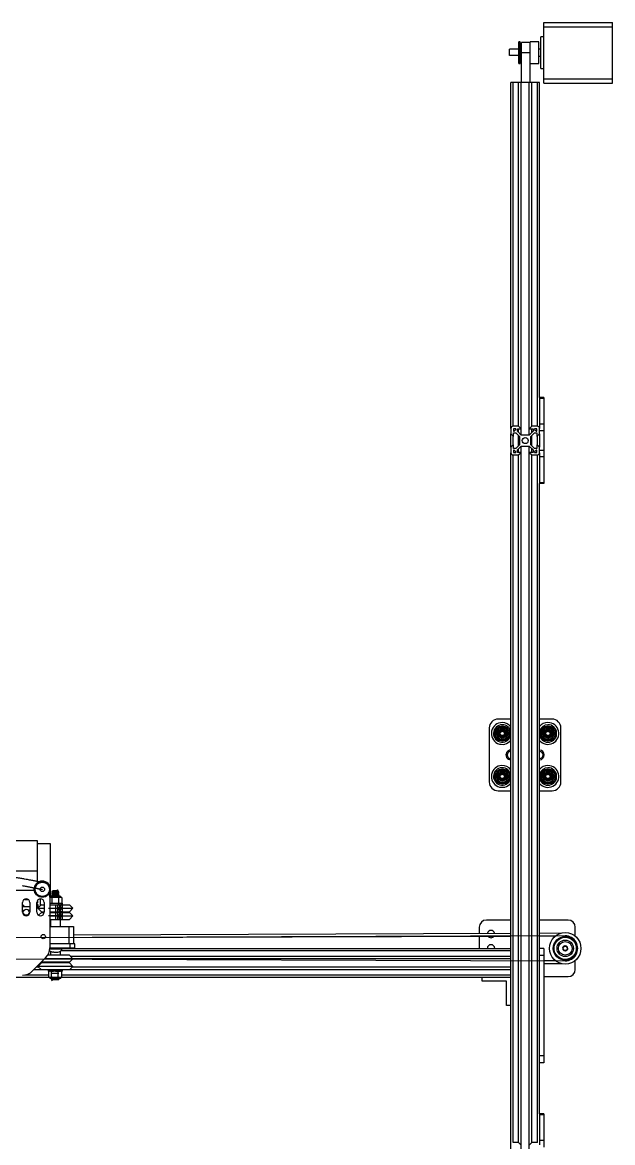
# Model space of a CAD drawing. Header units: millimetres. Extents: x 15 to 1184, y 5 to 836.
# Drawn here: x 324.4 to 365.6, y 444.1 to 522.3 of the extents above; entities that cross this region are included whole.
import ezdxf

# ---------------------------------------------------------------- set-up
doc = ezdxf.new("R2010")
doc.units = ezdxf.units.MM
doc.header["$PDSIZE"] = -1
doc.linetypes.add('CENTERX2', pattern=[20.32, 12.7, -2.54, 2.54, -2.54])

msp = doc.modelspace()

# ---------------------------------------------------------------- linework, layer by layer
at = {"color": 7, "linetype": 'Continuous', "lineweight": 25}
for p, q in [((360.818, 522.309), (365.618, 522.309)), ((360.818, 522.009), (360.818, 522.309)), ((365.618, 522.009), (365.618, 522.309)), ((360.818, 518.379), (360.818, 522.009)), ((360.818, 522.009), (365.618, 522.009)), ((365.618, 518.379), (365.618, 522.009)), ((359.168, 520.944), (359.068, 520.944)), ((359.068, 519.444), (359.068, 520.944)), ((359.168, 519.444), (359.168, 520.944)), ((359.868, 520.895), (359.268, 520.895)), ((359.268, 520.195), (359.268, 520.895)), ((360.468, 520.944), (359.868, 520.944)), ((359.868, 519.926), (359.868, 520.944)), ((360.468, 519.444), (360.468, 520.944)), ((360.818, 521.294), (360.618, 521.294)), ((360.618, 519.094), (360.618, 521.294)), ((359.068, 520.444), (358.418, 520.444)), ((358.418, 519.994), (358.418, 520.444)), ((359.068, 519.994), (358.418, 519.994)), ((359.168, 520.734), (359.268, 520.734)), ((359.168, 520.729), (359.268, 520.729)), ((359.168, 520.696), (359.268, 520.696)), ((359.168, 520.675), (359.268, 520.675)), ((359.168, 520.626), (359.268, 520.626)), ((359.168, 520.609), (359.268, 520.609)), ((359.168, 520.575), (359.268, 520.575)), ((359.168, 520.526), (359.268, 520.526)), ((359.168, 520.482), (359.268, 520.482)), ((359.168, 520.481), (359.268, 520.481)), ((359.168, 520.438), (359.268, 520.438)), ((359.168, 520.395), (359.268, 520.395)), ((359.168, 520.341), (359.268, 520.341)), ((359.168, 520.325), (359.268, 520.325)), ((359.168, 520.276), (359.268, 520.276)), ((359.168, 520.243), (359.268, 520.243)), ((359.168, 520.186), (359.268, 520.186)), ((359.168, 520.157), (359.268, 520.157)), ((359.168, 520.107), (359.268, 520.107)), ((359.168, 520.087), (359.268, 520.087)), ((359.168, 520.032), (359.268, 520.032)), ((359.168, 519.992), (359.268, 519.992)), ((359.868, 520.195), (359.268, 520.195)), ((359.268, 518.119), (359.268, 520.195)), ((360.618, 520.444), (360.468, 520.444)), ((359.068, 519.444), (359.168, 519.444)), ((359.168, 519.946), (359.268, 519.946)), ((359.168, 519.941), (359.268, 519.941)), ((359.168, 519.894), (359.268, 519.894)), ((359.168, 519.846), (359.268, 519.846)), ((359.168, 519.81), (359.268, 519.81)), ((359.168, 519.785), (359.268, 519.785)), ((359.168, 519.735), (359.268, 519.735)), ((359.168, 519.711), (359.268, 519.711)), ((359.168, 519.669), (359.268, 519.669)), ((359.168, 519.659), (359.268, 519.659)), ((359.168, 519.654), (359.268, 519.654)), ((359.868, 518.119), (359.868, 519.926)), ((359.868, 519.444), (360.468, 519.444)), ((360.468, 519.944), (360.618, 519.944)), ((360.618, 519.094), (360.818, 519.094)), ((358.518, 493.969), (358.518, 518.119)), ((358.668, 518.119), (358.518, 518.119)), ((359.054, 518.119), (358.668, 518.119)), ((359.054, 494.119), (359.054, 518.119)), ((359.234, 518.119), (359.054, 518.119)), ((359.234, 493.509), (359.234, 518.119)), ((359.802, 518.119), (359.234, 518.119)), ((359.802, 493.509), (359.802, 518.119)), ((359.982, 518.119), (359.802, 518.119)), ((359.982, 494.119), (359.982, 518.119)), ((360.368, 518.119), (359.982, 518.119)), ((360.518, 518.119), (360.368, 518.119)), ((360.518, 496.119), (360.518, 518.119)), ((360.818, 518.079), (360.818, 518.379)), ((360.818, 518.379), (365.618, 518.379)), ((360.818, 518.079), (365.618, 518.079)), ((365.618, 518.079), (365.618, 518.379)), ((360.818, 496.119), (360.518, 496.119)), ((360.518, 496.119), (360.518, 496.066)), ((360.818, 496.066), (360.518, 496.066)), ((360.518, 496.066), (360.518, 494.257)), ((360.818, 496.119), (360.818, 496.066)), ((360.818, 496.066), (360.818, 494.257)), ((360.818, 494.257), (360.518, 494.257)), ((360.518, 494.257), (360.518, 493.969)), ((360.818, 494.257), (360.818, 493.81)), ((358.518, 493.969), (358.518, 493.583)), ((358.518, 493.583), (358.698, 493.403)), ((358.518, 492.655), (358.518, 493.583)), ((359.054, 494.119), (358.668, 494.119)), ((358.861, 493.939), (358.698, 493.939)), ((358.698, 493.939), (358.698, 493.776)), ((358.698, 493.776), (358.738, 493.776)), ((358.698, 493.669), (358.862, 493.669)), ((358.698, 493.403), (358.698, 493.669)), ((358.738, 493.776), (358.861, 493.899)), ((358.861, 493.899), (358.861, 493.939)), ((358.862, 493.669), (359.128, 493.403)), ((358.968, 493.939), (359.234, 493.939)), ((358.968, 493.775), (358.968, 493.939)), ((359.234, 493.509), (358.968, 493.775)), ((359.234, 493.939), (359.054, 494.119)), ((359.054, 493.689), (359.054, 493.939)), ((359.054, 492.761), (359.054, 493.477)), ((359.128, 493.403), (359.128, 492.835)), ((359.802, 493.509), (359.234, 493.509)), ((359.982, 494.119), (359.802, 493.939)), ((359.802, 493.939), (360.068, 493.939)), ((360.068, 493.775), (359.802, 493.509)), ((359.908, 493.403), (360.174, 493.669)), ((359.908, 492.835), (359.908, 493.403)), ((360.368, 494.119), (359.982, 494.119)), ((359.982, 493.689), (359.982, 493.939)), ((359.982, 492.761), (359.982, 493.477)), ((360.068, 493.939), (360.068, 493.775)), ((360.174, 493.669), (360.338, 493.669)), ((360.338, 493.939), (360.175, 493.939)), ((360.175, 493.939), (360.175, 493.899)), ((360.175, 493.899), (360.298, 493.776)), ((360.298, 493.776), (360.338, 493.776)), ((360.338, 493.776), (360.338, 493.939)), ((360.338, 493.669), (360.338, 493.403)), ((360.338, 493.403), (360.518, 493.583)), ((360.518, 493.583), (360.518, 493.969)), ((360.818, 493.81), (360.518, 493.81)), ((360.518, 493.583), (360.518, 492.655)), ((360.818, 493.81), (360.818, 492.428)), ((358.698, 492.835), (358.518, 492.655)), ((358.518, 492.655), (358.518, 492.269)), ((358.698, 492.569), (358.698, 492.835)), ((359.128, 492.835), (358.862, 492.569)), ((358.968, 492.463), (359.234, 492.729)), ((359.234, 492.729), (359.802, 492.729)), ((359.234, 443.509), (359.234, 492.729)), ((359.802, 492.729), (360.068, 492.463)), ((359.802, 443.509), (359.802, 492.729)), ((360.174, 492.569), (359.908, 492.835)), ((360.338, 492.835), (360.338, 492.569)), ((360.518, 492.655), (360.338, 492.835)), ((360.518, 492.269), (360.518, 492.655)), ((358.518, 443.969), (358.518, 492.269)), ((358.668, 492.119), (359.054, 492.119)), ((358.862, 492.569), (358.698, 492.569)), ((358.698, 492.462), (358.698, 492.299)), ((358.738, 492.462), (358.698, 492.462)), ((358.698, 492.299), (358.861, 492.299)), ((358.861, 492.339), (358.738, 492.462)), ((358.861, 492.299), (358.861, 492.339)), ((358.968, 492.299), (358.968, 492.463)), ((359.234, 492.299), (358.968, 492.299)), ((359.054, 492.299), (359.054, 492.549)), ((359.054, 492.119), (359.234, 492.299)), ((359.054, 444.119), (359.054, 492.119)), ((359.802, 492.299), (359.982, 492.119)), ((360.068, 492.299), (359.802, 492.299)), ((359.982, 492.299), (359.982, 492.549)), ((359.982, 492.119), (360.368, 492.119)), ((359.982, 444.119), (359.982, 492.119)), ((360.068, 492.463), (360.068, 492.299)), ((360.338, 492.569), (360.174, 492.569)), ((360.298, 492.462), (360.175, 492.339)), ((360.175, 492.339), (360.175, 492.299)), ((360.175, 492.299), (360.338, 492.299)), ((360.338, 492.462), (360.298, 492.462)), ((360.338, 492.299), (360.338, 492.462)), ((360.818, 492.428), (360.518, 492.428)), ((360.518, 492.269), (360.518, 491.981)), ((360.818, 491.981), (360.518, 491.981)), ((360.518, 491.981), (360.518, 490.172)), ((360.818, 492.428), (360.818, 491.981)), ((360.818, 491.981), (360.818, 490.172)), ((360.818, 490.172), (360.518, 490.172)), ((360.518, 490.172), (360.518, 490.119)), ((360.818, 490.119), (360.518, 490.119)), ((360.518, 446.119), (360.518, 490.119)), ((360.818, 490.172), (360.818, 490.119)), ((357.01, 473.06), (357.01, 469.294)), ((358.518, 473.677), (357.627, 473.677)), ((358.137, 473.081), (358.257, 472.884)), ((361.393, 473.677), (360.518, 473.677)), ((361.327, 473.081), (361.447, 472.884)), ((362.01, 469.294), (362.01, 473.06)), ((357.453, 472.667), (357.564, 472.869)), ((357.692, 472.272), (357.572, 472.47)), ((357.744, 472.576), (357.724, 472.591)), ((358.376, 472.686), (358.265, 472.484)), ((360.643, 472.667), (360.754, 472.869)), ((360.882, 472.272), (360.762, 472.47)), ((360.952, 472.551), (360.929, 472.562)), ((361.566, 472.686), (361.455, 472.484)), ((358.51, 470.926), (358.51, 471.428)), ((358.137, 470.081), (358.257, 469.884)), ((361.327, 470.081), (361.447, 469.884)), ((357.453, 469.667), (357.564, 469.869)), ((357.692, 469.272), (357.572, 469.47)), ((357.723, 469.628), (357.705, 469.65)), ((358.376, 469.686), (358.265, 469.484)), ((360.643, 469.667), (360.754, 469.869)), ((360.882, 469.272), (360.762, 469.47)), ((360.929, 469.584), (360.908, 469.601)), ((361.566, 469.686), (361.455, 469.484)), ((357.627, 468.677), (358.518, 468.677)), ((358.51, 438.677), (358.51, 468.677)), ((360.518, 468.677), (361.393, 468.677)), ((325.483, 465.172), (323.895, 465.172)), ((325.483, 463.097), (325.483, 465.172)), ((326.383, 464.972), (325.483, 464.972)), ((326.383, 463.097), (326.383, 464.972)), ((323.895, 463.097), (325.483, 463.097)), ((325.483, 462.338), (325.483, 463.097)), ((326.383, 461.797), (326.383, 463.097)), ((321.533, 461.74), (325.253, 461.74)), ((325.23, 461.797), (325.23, 461.74)), ((326.383, 461.197), (326.383, 461.797)), ((326.489, 461.657), (326.469, 461.642)), ((326.469, 461.642), (326.51, 461.642)), ((326.469, 461.565), (326.469, 461.555)), ((326.469, 461.485), (326.469, 461.475)), ((326.469, 461.405), (326.469, 461.395)), ((326.469, 461.325), (326.469, 461.32)), ((326.522, 461.676), (326.5, 461.664)), ((326.546, 461.697), (326.521, 461.679)), ((326.521, 461.679), (326.53, 461.679)), ((326.521, 461.605), (326.521, 461.596)), ((326.521, 461.525), (326.521, 461.516)), ((326.521, 461.445), (326.521, 461.436)), ((326.521, 461.365), (326.521, 461.356)), ((326.546, 461.697), (326.855, 461.697)), ((326.855, 461.697), (326.891, 461.697)), ((326.941, 461.662), (326.891, 461.697)), ((326.916, 461.644), (326.941, 461.659)), ((326.917, 461.635), (326.917, 461.644)), ((326.917, 461.555), (326.917, 461.564)), ((326.917, 461.475), (326.917, 461.484)), ((326.917, 461.395), (326.917, 461.404)), ((326.917, 461.32), (326.917, 461.324)), ((326.969, 461.595), (326.969, 461.605)), ((326.969, 461.515), (326.969, 461.525)), ((326.969, 461.435), (326.969, 461.445)), ((326.969, 461.355), (326.969, 461.365)), ((324.433, 460.197), (324.433, 460.878)), ((324.584, 460.587), (324.433, 460.738)), ((324.933, 460.587), (324.433, 460.587)), ((324.562, 461.097), (324.803, 461.097)), ((324.933, 460.878), (324.933, 460.197)), ((325.433, 460.884), (325.463, 460.854)), ((325.433, 460.197), (325.433, 460.878)), ((325.433, 460.747), (325.503, 460.747)), ((325.463, 460.854), (325.503, 460.854)), ((325.503, 461.017), (325.475, 461.017)), ((325.503, 460.854), (325.503, 461.017)), ((325.503, 460.747), (325.503, 460.481)), ((325.503, 460.481), (325.683, 460.661)), ((325.683, 460.661), (325.683, 461.047)), ((325.742, 460.72), (325.683, 460.661)), ((325.742, 460.72), (325.933, 460.72)), ((325.933, 460.878), (325.933, 460.197)), ((326.333, 461.24), (326.333, 457.725)), ((326.333, 461.197), (326.383, 461.197)), ((326.333, 460.829), (326.367, 460.82)), ((326.333, 460.82), (327.115, 460.82)), ((326.333, 460.72), (327.381, 460.72)), ((326.477, 461.207), (326.367, 461.236)), ((326.708, 461.236), (326.383, 461.236)), ((327.035, 461.32), (326.402, 461.32)), ((326.477, 461.207), (326.477, 460.849)), ((326.477, 460.849), (326.708, 460.82)), ((326.484, 460.826), (326.494, 460.82)), ((326.505, 461.214), (326.507, 461.212)), ((326.939, 461.207), (326.708, 461.236)), ((327.06, 461.236), (326.708, 461.236)), ((326.939, 461.207), (326.939, 460.849)), ((327.119, 461.236), (327.06, 461.236)), ((327.115, 460.82), (327.219, 460.82)), ((327.188, 461.204), (327.119, 461.236)), ((327.119, 460.82), (327.188, 460.852)), ((327.18, 461.207), (327.18, 460.849)), ((327.219, 460.72), (327.219, 460.82)), ((327.381, 460.72), (327.696, 460.72)), ((327.938, 460.477), (327.696, 460.72)), ((324.858, 460.313), (324.799, 460.372)), ((325.503, 460.481), (325.499, 460.477)), ((325.499, 460.477), (325.741, 460.236)), ((325.499, 460.477), (325.933, 460.477)), ((325.741, 460.181), (325.547, 459.987)), ((325.741, 460.236), (325.928, 460.236)), ((325.741, 460.181), (325.928, 460.181)), ((325.781, 460.236), (325.781, 460.181)), ((326.333, 460.477), (327.545, 460.477)), ((326.333, 460.236), (327.381, 460.236)), ((326.333, 460.181), (327.381, 460.181)), ((326.333, 459.939), (327.545, 459.939)), ((327.381, 460.236), (327.697, 460.236)), ((327.381, 460.181), (327.697, 460.181)), ((327.545, 460.477), (327.938, 460.477)), ((327.545, 459.939), (327.938, 459.939)), ((327.656, 460.181), (327.656, 460.236)), ((327.696, 459.697), (327.938, 459.939)), ((327.697, 460.236), (327.938, 460.477)), ((327.938, 459.939), (327.697, 460.181)), ((326.333, 459.697), (327.381, 459.697)), ((326.333, 459.197), (327.655, 459.197)), ((326.369, 459.697), (326.369, 459.197)), ((327.069, 459.197), (327.069, 459.697)), ((327.381, 459.697), (327.696, 459.697)), ((327.655, 459.197), (327.655, 457.997)), ((327.655, 459.197), (327.991, 459.197)), ((327.991, 459.197), (327.991, 457.997)), ((356.31, 459.152), (356.31, 458.73)), ((358.51, 459.652), (356.81, 459.652)), ((362.51, 459.652), (360.518, 459.652)), ((363.01, 458.525), (363.01, 459.152)), ((327.991, 458.628), (358.51, 458.738)), ((327.991, 458.428), (358.51, 458.538)), ((356.31, 458.53), (356.31, 457.677)), ((360.518, 458.745), (362.073, 458.751)), ((360.518, 458.545), (361.64, 458.549)), ((326.33, 457.647), (327.095, 457.647)), ((327.751, 457.697), (326.332, 457.697)), ((327.751, 457.997), (326.333, 457.997)), ((326.369, 457.485), (326.369, 457.197)), ((326.612, 457.422), (326.546, 457.422)), ((326.613, 457.422), (326.612, 457.422)), ((326.614, 457.422), (326.613, 457.422)), ((326.614, 457.422), (326.783, 457.422)), ((326.785, 457.422), (326.783, 457.422)), ((326.786, 457.422), (326.785, 457.422)), ((326.786, 457.422), (326.889, 457.422)), ((326.89, 457.422), (326.889, 457.422)), ((326.89, 457.422), (326.891, 457.422)), ((326.89, 457.422), (326.89, 457.422)), ((327.069, 457.197), (327.069, 457.485)), ((327.095, 457.647), (327.194, 457.647)), ((327.194, 457.647), (327.194, 457.697)), ((327.194, 457.677), (358.51, 457.677)), ((327.751, 457.697), (327.751, 457.997)), ((328.087, 457.997), (327.751, 457.997)), ((328.087, 457.697), (327.751, 457.697)), ((328.087, 457.697), (328.087, 457.997)), ((360.81, 457.677), (360.518, 457.677)), ((360.81, 457.677), (360.81, 457.177)), ((362.155, 457.752), (362.153, 457.752)), ((362.153, 457.752), (362.154, 457.75)), ((362.167, 457.58), (362.167, 457.579)), ((362.167, 457.579), (362.168, 457.578)), ((362.296, 457.849), (362.295, 457.849)), ((362.298, 457.849), (362.296, 457.849)), ((362.321, 457.505), (362.323, 457.504)), ((362.323, 457.504), (362.324, 457.505)), ((362.453, 457.774), (362.451, 457.775)), ((362.453, 457.773), (362.453, 457.774)), ((362.465, 457.601), (362.466, 457.602)), ((362.466, 457.602), (362.466, 457.603)), ((326.04, 457.018), (325.125, 456.104)), ((325.741, 456.658), (325.499, 456.416)), ((325.738, 456.716), (325.741, 456.713)), ((326.885, 456.713), (325.741, 456.713)), ((326.885, 456.658), (325.741, 456.658)), ((325.781, 456.713), (325.781, 456.658)), ((326.926, 456.954), (325.976, 456.954)), ((326.885, 457.197), (326.182, 457.197)), ((327.696, 457.197), (326.885, 457.197)), ((327.697, 456.713), (326.885, 456.713)), ((327.697, 456.658), (326.885, 456.658)), ((327.938, 456.954), (326.926, 456.954)), ((327.656, 456.658), (327.656, 456.713)), ((327.938, 456.954), (327.696, 457.197)), ((327.697, 456.713), (327.938, 456.954)), ((327.938, 456.416), (327.697, 456.658)), ((327.752, 457.141), (358.51, 457.141)), ((327.932, 456.961), (358.51, 456.961)), ((360.81, 457.177), (360.81, 450.177)), ((361.64, 456.804), (360.81, 456.807)), ((363.01, 456.202), (363.01, 456.828)), ((325.235, 456.213), (325.703, 456.213)), ((325.415, 456.393), (325.523, 456.393)), ((325.499, 456.416), (325.742, 456.174)), ((326.926, 456.416), (325.499, 456.416)), ((326.885, 456.174), (325.742, 456.174)), ((326.219, 456.174), (326.219, 456.074)), ((326.719, 456.074), (326.219, 456.074)), ((326.281, 456.054), (326.259, 456.045)), ((326.259, 455.686), (326.259, 456.045)), ((326.319, 456.074), (326.28, 456.056)), ((326.447, 456.045), (326.353, 456.074)), ((326.447, 455.686), (326.447, 456.045)), ((326.48, 456.074), (326.469, 456.068)), ((327.219, 456.074), (326.719, 456.074)), ((327.696, 456.174), (326.885, 456.174)), ((326.906, 455.686), (326.906, 456.045)), ((326.917, 456.067), (326.928, 456.074)), ((327.938, 456.416), (326.926, 456.416)), ((327.178, 456.045), (327.042, 456.074)), ((327.157, 456.056), (327.119, 456.074)), ((327.156, 456.054), (327.178, 456.045)), ((327.178, 455.686), (327.178, 456.045)), ((327.219, 456.074), (327.219, 456.174)), ((327.696, 456.174), (327.938, 456.416)), ((327.735, 456.213), (358.51, 456.213)), ((327.915, 456.393), (358.51, 456.393)), ((362.073, 456.602), (360.81, 456.607)), ((321.108, 455.677), (326.269, 455.677)), ((326.259, 455.686), (326.353, 455.657)), ((326.279, 455.675), (326.319, 455.657)), ((326.319, 455.657), (326.353, 455.657)), ((326.353, 455.657), (326.677, 455.657)), ((326.402, 455.574), (327.035, 455.574)), ((326.522, 455.538), (326.504, 455.528)), ((326.504, 455.526), (326.546, 455.497)), ((326.521, 455.547), (326.521, 455.537)), ((326.719, 455.497), (326.546, 455.497)), ((326.677, 455.657), (327.042, 455.657)), ((326.891, 455.497), (326.719, 455.497)), ((326.891, 455.497), (326.965, 455.548)), ((326.906, 455.686), (327.042, 455.657)), ((327.042, 455.657), (327.119, 455.657)), ((327.119, 455.657), (327.158, 455.675)), ((327.178, 455.686), (327.156, 455.679)), ((327.168, 455.677), (356.51, 455.677)), ((356.51, 455.377), (356.51, 455.677)), ((356.51, 455.677), (358.51, 455.677)), ((358.21, 455.377), (356.51, 455.377)), ((358.21, 453.677), (358.21, 455.377)), ((360.81, 455.702), (362.51, 455.702)), ((358.51, 453.677), (358.21, 453.677)), ((360.81, 449.677), (360.518, 449.677)), ((360.81, 450.177), (360.81, 449.677)), ((360.818, 446.119), (360.518, 446.119)), ((360.518, 446.119), (360.518, 446.066)), ((360.818, 446.066), (360.518, 446.066)), ((360.518, 446.066), (360.518, 444.257)), ((360.818, 446.119), (360.818, 446.066)), ((360.818, 446.066), (360.818, 444.257)), ((359.054, 444.119), (358.668, 444.119)), ((359.234, 443.939), (359.054, 444.119)), ((359.982, 444.119), (359.802, 443.939)), ((360.368, 444.119), (359.982, 444.119)), ((360.818, 444.257), (360.518, 444.257)), ((360.518, 444.257), (360.518, 443.969)), ((360.818, 444.257), (360.818, 443.81))]:
    msp.add_line(p, q, dxfattribs=at)
at = {"color": 8, "linetype": 'Continuous', "lineweight": 25}
for p, q in [((358.668, 494.119), (358.668, 518.119)), ((360.368, 494.119), (360.368, 518.119)), ((358.668, 492.805), (358.668, 493.433)), ((360.368, 492.805), (360.368, 493.433)), ((358.668, 444.119), (358.668, 492.119)), ((360.368, 444.119), (360.368, 492.119)), ((326.313, 457.527), (326.32, 457.527)), ((327.117, 457.527), (358.51, 457.527)), ((360.81, 457.177), (360.518, 457.177)), ((324.597, 455.827), (326.259, 455.827)), ((327.178, 455.827), (358.51, 455.827)), ((360.81, 450.177), (360.518, 450.177))]:
    msp.add_line(p, q, dxfattribs=at)
at = {"color": 7, "linetype": 'Continuous'}
for p, q in [((357.742, 472.661), (357.815, 472.818)), ((357.842, 472.519), (357.742, 472.661)), ((357.815, 472.818), (357.987, 472.834)), ((358.015, 472.535), (357.842, 472.519)), ((357.987, 472.834), (358.087, 472.692)), ((358.087, 472.692), (358.015, 472.535)), ((360.937, 472.634), (360.984, 472.801)), ((361.058, 472.51), (360.937, 472.634)), ((360.984, 472.801), (361.152, 472.843)), ((361.225, 472.553), (361.058, 472.51)), ((361.152, 472.843), (361.273, 472.719)), ((361.273, 472.719), (361.225, 472.553)), ((357.745, 469.71), (357.858, 469.84)), ((357.801, 469.546), (357.745, 469.71)), ((357.971, 469.513), (357.801, 469.546)), ((357.858, 469.84), (358.028, 469.807)), ((358.085, 469.644), (357.971, 469.513)), ((358.028, 469.807), (358.085, 469.644)), ((360.932, 469.669), (361.011, 469.823)), ((361.025, 469.523), (360.932, 469.669)), ((361.011, 469.823), (361.184, 469.83)), ((361.198, 469.531), (361.025, 469.523)), ((361.184, 469.83), (361.278, 469.684)), ((361.278, 469.684), (361.198, 469.531)), ((326.871, 461.767), (326.839, 461.737)), ((326.871, 461.767), (326.839, 461.737)), ((326.839, 461.737), (326.839, 461.727)), ((326.839, 461.737), (326.839, 461.727)), ((326.839, 461.727), (326.871, 461.697)), ((326.839, 461.727), (326.871, 461.697)), ((326.871, 461.767), (326.871, 461.697)), ((326.871, 461.767), (326.871, 461.697)), ((326.886, 460.72), (326.871, 460.695)), ((326.886, 460.72), (326.871, 460.695)), ((326.871, 460.695), (326.871, 460.245)), ((326.871, 460.695), (326.871, 460.245)), ((327.009, 460.72), (326.886, 460.72)), ((327.009, 460.72), (326.886, 460.72)), ((327.009, 460.72), (327.009, 460.581)), ((327.009, 460.72), (327.009, 460.581)), ((327.039, 460.591), (327.039, 460.348)), ((327.039, 460.591), (327.039, 460.348)), ((327.191, 460.72), (327.068, 460.72)), ((327.068, 460.72), (327.068, 460.581)), ((327.191, 460.72), (327.068, 460.72)), ((327.068, 460.72), (327.068, 460.581)), ((327.206, 460.695), (327.191, 460.72)), ((327.206, 460.695), (327.191, 460.72)), ((327.206, 460.245), (327.206, 460.695)), ((327.206, 460.245), (327.206, 460.695)), ((326.871, 460.245), (326.886, 460.22)), ((326.871, 460.245), (326.886, 460.22)), ((326.886, 460.197), (326.871, 460.172)), ((326.886, 460.197), (326.871, 460.172)), ((326.871, 460.172), (326.871, 459.722)), ((326.871, 460.172), (326.871, 459.722)), ((326.886, 460.22), (327.009, 460.22)), ((326.886, 460.22), (327.009, 460.22)), ((327.009, 460.197), (326.886, 460.197)), ((327.009, 460.197), (326.886, 460.197)), ((327.009, 460.22), (327.009, 460.359)), ((327.009, 460.22), (327.009, 460.359)), ((327.009, 460.197), (327.009, 460.058)), ((327.009, 460.197), (327.009, 460.058)), ((327.009, 459.697), (327.009, 459.836)), ((327.009, 459.697), (327.009, 459.836)), ((327.039, 460.068), (327.039, 459.825)), ((327.039, 460.068), (327.039, 459.825)), ((327.068, 460.22), (327.068, 460.359)), ((327.068, 460.22), (327.068, 460.359)), ((327.191, 460.22), (327.068, 460.22)), ((327.191, 460.22), (327.068, 460.22)), ((327.191, 460.197), (327.068, 460.197)), ((327.068, 460.197), (327.068, 460.058)), ((327.191, 460.197), (327.068, 460.197)), ((327.068, 460.197), (327.068, 460.058)), ((327.068, 459.697), (327.068, 459.836)), ((327.068, 459.697), (327.068, 459.836)), ((327.206, 460.245), (327.191, 460.22)), ((327.206, 460.245), (327.191, 460.22)), ((327.206, 460.172), (327.191, 460.197)), ((327.206, 460.172), (327.191, 460.197)), ((327.206, 459.722), (327.206, 460.172)), ((327.206, 459.722), (327.206, 460.172)), ((326.871, 459.722), (326.886, 459.697)), ((326.871, 459.722), (326.886, 459.697)), ((326.886, 459.697), (327.009, 459.697)), ((326.886, 459.697), (327.009, 459.697)), ((327.191, 459.697), (327.068, 459.697)), ((327.191, 459.697), (327.068, 459.697)), ((327.206, 459.722), (327.191, 459.697)), ((327.206, 459.722), (327.191, 459.697)), ((362.306, 458.552), (258.433, 458.177)), ((362.306, 458.552), (258.433, 458.177)), ((362.296, 457.849), (362.153, 457.752)), ((362.153, 457.752), (362.167, 457.579)), ((362.167, 457.579), (362.323, 457.504)), ((362.453, 457.774), (362.296, 457.849)), ((362.323, 457.504), (362.466, 457.602)), ((362.466, 457.602), (362.453, 457.774)), ((258.433, 457.177), (362.306, 456.802)), ((258.433, 457.177), (362.306, 456.802)), ((326.521, 455.467), (326.469, 455.497)), ((326.469, 455.427), (326.469, 455.497)), ((326.521, 455.467), (326.469, 455.497)), ((326.469, 455.427), (326.469, 455.497)), ((326.469, 455.427), (326.521, 455.457)), ((326.469, 455.427), (326.521, 455.457)), ((326.521, 455.457), (326.521, 455.467)), ((326.521, 455.457), (326.521, 455.467))]:
    msp.add_line(p, q, dxfattribs=at)
at = {"color": 7, "linetype": 'CENTERX2'}
for p, q in [((326.871, 461.697), (326.566, 461.697)), ((326.871, 461.697), (326.566, 461.697)), ((326.871, 461.732), (326.839, 461.732)), ((326.871, 461.732), (326.839, 461.732)), ((326.855, 461.752), (326.855, 461.712)), ((326.855, 461.752), (326.855, 461.712)), ((326.871, 461.257), (326.566, 461.257)), ((326.871, 461.257), (326.566, 461.257)), ((326.719, 460.72), (326.719, 460.22)), ((326.719, 460.72), (326.719, 460.22)), ((327.206, 460.47), (326.231, 460.47)), ((327.206, 460.47), (326.231, 460.47)), ((327.206, 459.947), (326.231, 459.947)), ((327.206, 459.947), (326.231, 459.947)), ((326.719, 460.197), (326.719, 459.697)), ((326.719, 460.197), (326.719, 459.697)), ((327.039, 460.47), (326.871, 460.47)), ((327.039, 460.47), (326.871, 460.47)), ((327.039, 459.947), (326.871, 459.947)), ((327.039, 459.947), (326.871, 459.947)), ((327.206, 460.47), (327.039, 460.47)), ((327.206, 460.47), (327.039, 460.47)), ((327.206, 459.947), (327.039, 459.947)), ((327.206, 459.947), (327.039, 459.947)), ((326.469, 455.937), (326.969, 455.937)), ((326.469, 455.937), (326.969, 455.937)), ((326.469, 455.497), (326.969, 455.497)), ((326.469, 455.497), (326.969, 455.497)), ((326.469, 455.462), (326.521, 455.462)), ((326.469, 455.462), (326.521, 455.462)), ((326.495, 455.442), (326.495, 455.482)), ((326.495, 455.442), (326.495, 455.482))]:
    msp.add_line(p, q, dxfattribs=at)
at = {"color": 7, "linetype": 'Continuous', "flags": 128}
for points in [[(324.406, 462.056), (324.473, 462.044), (324.541, 462.032), (324.608, 462.02), (324.674, 462.007), (324.734, 461.996), (324.793, 461.985), (324.851, 461.974), (324.908, 461.964), (324.964, 461.953), (325.02, 461.942), (325.073, 461.932), (325.126, 461.922), (325.172, 461.913), (325.216, 461.905), (325.259, 461.897), (325.301, 461.889), (325.34, 461.881), (325.378, 461.874), (325.415, 461.867), (325.449, 461.86), (325.481, 461.854), (325.512, 461.848), (325.54, 461.843), (325.566, 461.838), (325.591, 461.833), (325.614, 461.829), (325.643, 461.824), (325.668, 461.819), (325.691, 461.815), (325.712, 461.811), (325.734, 461.807), (325.752, 461.804), (325.767, 461.802), (325.779, 461.8), (325.787, 461.799), (325.793, 461.798), (325.797, 461.797), (325.801, 461.797), (325.803, 461.796), (325.804, 461.796), (325.805, 461.796), (325.806, 461.796), (325.806, 461.796), (325.806, 461.796), (325.806, 461.797), (325.806, 461.797), (325.806, 461.797), (325.806, 461.797)], [(327.009, 460.359), (326.991, 460.377), (326.977, 460.403), (326.968, 460.435), (326.965, 460.47), (326.968, 460.504), (326.977, 460.536), (326.991, 460.562), (327.009, 460.581)], [(327.009, 460.359), (326.991, 460.377), (326.977, 460.403), (326.968, 460.435), (326.965, 460.47), (326.968, 460.504), (326.977, 460.536), (326.991, 460.562), (327.009, 460.581)], [(327.039, 460.591), (327.067, 460.582), (327.091, 460.555), (327.107, 460.516), (327.112, 460.47), (327.107, 460.423), (327.091, 460.384), (327.067, 460.358), (327.039, 460.348)], [(327.039, 460.591), (327.067, 460.582), (327.091, 460.555), (327.107, 460.516), (327.112, 460.47), (327.107, 460.423), (327.091, 460.384), (327.067, 460.358), (327.039, 460.348)], [(327.068, 460.581), (327.086, 460.562), (327.1, 460.536), (327.109, 460.504), (327.112, 460.47), (327.109, 460.435), (327.1, 460.403), (327.086, 460.377), (327.068, 460.359)], [(327.068, 460.581), (327.086, 460.562), (327.1, 460.536), (327.109, 460.504), (327.112, 460.47), (327.109, 460.435), (327.1, 460.403), (327.086, 460.377), (327.068, 460.359)], [(327.009, 459.836), (326.991, 459.854), (326.977, 459.88), (326.968, 459.912), (326.965, 459.947), (326.968, 459.981), (326.977, 460.013), (326.991, 460.039), (327.009, 460.058)], [(327.009, 459.836), (326.991, 459.854), (326.977, 459.88), (326.968, 459.912), (326.965, 459.947), (326.968, 459.981), (326.977, 460.013), (326.991, 460.039), (327.009, 460.058)], [(327.039, 460.068), (327.067, 460.059), (327.091, 460.032), (327.107, 459.993), (327.112, 459.947), (327.107, 459.9), (327.091, 459.861), (327.067, 459.835), (327.039, 459.825)], [(327.039, 460.068), (327.067, 460.059), (327.091, 460.032), (327.107, 459.993), (327.112, 459.947), (327.107, 459.9), (327.091, 459.861), (327.067, 459.835), (327.039, 459.825)], [(327.068, 460.058), (327.086, 460.039), (327.1, 460.013), (327.109, 459.981), (327.112, 459.947), (327.109, 459.912), (327.1, 459.88), (327.086, 459.854), (327.068, 459.836)], [(327.068, 460.058), (327.086, 460.039), (327.1, 460.013), (327.109, 459.981), (327.112, 459.947), (327.109, 459.912), (327.1, 459.88), (327.086, 459.854), (327.068, 459.836)]]:
    msp.add_lwpolyline(points, dxfattribs=at)
at = {"color": 7, "linetype": 'Continuous', "lineweight": 25, "flags": 128}
msp.add_lwpolyline([(326.402, 461.32), (326.386, 461.318), (326.383, 461.317)], dxfattribs=at)
at = {"color": 7, "linetype": 'Continuous', "lineweight": 25}
for centre, radius in [((359.518, 493.119), 0.21), ((357.915, 472.677), 0.529), ((357.915, 472.677), 0.5), ((361.105, 472.677), 0.529), ((361.105, 472.677), 0.5), ((357.915, 472.677), 0.317), ((357.915, 472.677), 0.265), ((357.915, 472.677), 0.213), ((357.915, 472.677), 0.173), ((361.105, 472.677), 0.317), ((361.105, 472.677), 0.265), ((361.105, 472.677), 0.213), ((361.105, 472.677), 0.173), ((357.915, 469.677), 0.529), ((357.915, 469.677), 0.5), ((357.915, 469.677), 0.317), ((357.915, 469.677), 0.265), ((361.105, 469.677), 0.529), ((361.105, 469.677), 0.5), ((361.105, 469.677), 0.317), ((361.105, 469.677), 0.265), ((357.915, 469.677), 0.213), ((357.915, 469.677), 0.173), ((361.105, 469.677), 0.213), ((361.105, 469.677), 0.173), ((325.806, 461.797), 0.556), ((325.806, 461.797), 0.501), ((325.806, 461.797), 0.159), ((324.683, 460.197), 0.21), ((325.874, 458.497), 0.15), ((362.31, 457.677), 1.1), ((362.31, 457.677), 0.829), ((362.31, 457.677), 0.8), ((362.31, 457.677), 0.799), ((362.31, 457.677), 0.775), ((362.31, 457.677), 0.573), ((362.31, 457.677), 0.477), ((362.31, 457.677), 0.475)]:
    msp.add_circle(centre, radius, dxfattribs=at)
at = {"color": 7, "linetype": 'CENTERX2'}
for centre in [(357.915, 472.677), (361.105, 472.677), (357.915, 469.677), (361.105, 469.677), (362.31, 457.677)]:
    msp.add_circle(centre, 0.15, dxfattribs=at)
at = {"color": 7, "linetype": 'Continuous', "lineweight": 25}
for centre, radius, start, end in [((358.668, 493.969), 0.15, 90, 180), ((360.368, 493.969), 0.15, 0, 90), ((358.668, 492.269), 0.15, 180, 270), ((360.368, 492.269), 0.15, 270, 0), ((357.627, 473.06), 0.617, 90, 180), ((357.915, 472.677), 0.762, 90, 322.42115), ((357.915, 472.677), 0.611, 90, 351.3152), ((357.915, 472.677), 0.4, 91.18686, 151.18686), ((357.915, 472.677), 0.4, 31.18686, 91.18686), ((357.915, 472.677), 0.762, 37.57885, 90), ((357.915, 472.677), 0.611, 8.6848, 90), ((361.105, 472.677), 0.762, 219.62901, 90), ((361.105, 472.677), 0.762, 90, 140.37099), ((361.105, 472.677), 0.611, 90, 163.88117), ((361.105, 472.677), 0.611, 196.11883, 90), ((361.105, 472.677), 0.4, 91.18686, 151.18686), ((361.105, 472.677), 0.4, 31.18686, 91.18686), ((361.393, 473.06), 0.617, 0, 90), ((357.915, 472.677), 0.4, 151.18686, 211.18686), ((357.915, 472.677), 0.4, 211.18686, 271.18686), ((357.915, 472.677), 0.198, 164.7765, 210.40258), ((357.915, 472.677), 0.4, 271.18686, 331.18686), ((357.915, 472.677), 0.4, 331.18686, 31.18686), ((361.105, 472.677), 0.4, 151.18686, 211.18686), ((361.105, 472.677), 0.4, 211.18686, 271.18686), ((361.105, 472.677), 0.198, 173.78979, 219.41587), ((361.105, 472.677), 0.4, 271.18686, 331.18686), ((361.105, 472.677), 0.4, 331.18686, 31.18686), ((358.51, 471.177), 0.335, 88.54607, 271.45393), ((360.51, 471.177), 0.335, 0, 88.54607), ((358.51, 471.177), 0.251, 88.05933, 271.94067), ((360.51, 471.177), 0.251, 0, 88.05933), ((360.51, 471.177), 0.335, 271.45393, 0), ((360.51, 471.177), 0.251, 271.94067, 0), ((357.915, 469.677), 0.762, 92.36238, 322.42115), ((357.915, 469.677), 0.611, 92.36238, 351.3152), ((357.915, 469.677), 0.4, 91.18686, 151.18686), ((357.915, 469.677), 0.762, 37.57885, 92.36238), ((357.915, 469.677), 0.611, 8.6848, 92.36238), ((357.915, 469.677), 0.4, 31.18686, 91.18686), ((361.105, 469.677), 0.762, 219.62901, 90), ((361.105, 469.677), 0.762, 90, 140.37099), ((361.105, 469.677), 0.611, 90, 163.88117), ((361.105, 469.677), 0.611, 196.11883, 90), ((361.105, 469.677), 0.4, 91.18686, 151.18686), ((361.105, 469.677), 0.4, 31.18686, 91.18686), ((357.627, 469.294), 0.617, 180, 270), ((357.915, 469.677), 0.4, 151.18686, 211.18686), ((357.915, 469.677), 0.4, 211.18686, 271.18686), ((357.915, 469.677), 0.198, 148.54225, 194.16833), ((357.915, 469.677), 0.4, 271.18686, 331.18686), ((357.915, 469.677), 0.4, 331.18686, 31.18686), ((361.105, 469.677), 0.4, 151.18686, 211.18686), ((361.105, 469.677), 0.4, 211.18686, 271.18686), ((361.105, 469.677), 0.198, 162.12421, 207.75029), ((361.105, 469.677), 0.4, 271.18686, 331.18686), ((361.393, 469.294), 0.617, 270, 0), ((361.105, 469.677), 0.4, 331.18686, 31.18686), ((325.806, 461.797), 0.576, 0, 180), ((325.833, 461.24), 0.5, 0, 29.50919), ((324.683, 460.878), 0.25, 0, 180), ((325.683, 460.878), 0.25, 0, 180), ((325.533, 461.047), 0.15, 0, 32.19964), ((327.035, 461.236), 0.0833, 0, 90), ((324.683, 460.197), 0.25, 180, 0), ((325.683, 460.197), 0.25, 180, 0), ((356.81, 459.152), 0.5, 90, 180), ((362.51, 459.152), 0.5, 0, 90), ((357.131, 458.677), 0.255, 12.9642, 167.44949), ((357.131, 458.677), 0.255, 214.50442, 325.90927), ((325.333, 457.725), 1, 315, 0), ((326.569, 457.769), 0.347, 222.83611, 266.28846), ((326.869, 457.769), 0.347, 273.71154, 339.39031), ((357.131, 457.677), 0.255, 0, 180), ((362.31, 457.677), 0.172, 154.77771, 213.93427), ((362.31, 457.677), 0.172, 94.77771, 153.93427), ((362.31, 457.677), 0.172, 214.77771, 273.93427), ((362.31, 457.677), 0.172, 34.77771, 93.93427), ((362.31, 457.677), 0.172, 274.77771, 333.93427), ((362.31, 457.677), 0.172, 334.77771, 33.93427), ((324.418, 456.811), 1, 270, 315), ((362.51, 456.202), 0.5, 270, 0), ((326.402, 455.657), 0.0833, 180, 270), ((327.035, 455.657), 0.0833, 270, 0)]:
    msp.add_arc(centre, radius, start, end, dxfattribs=at)
at = {"color": 7, "linetype": 'Continuous'}
msp.add_arc((362.31, 457.677), 0.875, 269.79316, 90.20684, dxfattribs=at)
msp.add_arc((362.31, 457.677), 0.875, 269.79316, 90.20684, dxfattribs=at)
at = {"color": 7, "linetype": 'Continuous', "lineweight": 25}
for points, knots in [([(357.564, 472.869), (357.581, 472.901), (357.619, 472.969), (357.656, 473.036), (357.675, 473.072)], [0, 0, 0, 0, 0.461742, 1, 1, 1, 1]), ([(357.675, 473.072), (357.695, 473.072), (357.771, 473.074), (357.848, 473.075), (357.906, 473.077)], [0, 0, 0, 0, 0.255004, 1, 1, 1, 1]), ([(357.906, 473.077), (357.953, 473.078), (358.031, 473.079), (358.107, 473.081), (358.137, 473.081)], [0, 0, 0, 0, 0.598315, 1, 1, 1, 1]), ([(360.754, 472.869), (360.771, 472.901), (360.809, 472.969), (360.846, 473.036), (360.865, 473.072)], [0, 0, 0, 0, 0.4617537, 1, 1, 1, 1]), ([(360.865, 473.072), (360.885, 473.072), (360.961, 473.074), (361.038, 473.075), (361.096, 473.077)], [0, 0, 0, 0, 0.254991, 1, 1, 1, 1]), ([(361.096, 473.077), (361.143, 473.078), (361.221, 473.079), (361.297, 473.081), (361.327, 473.081)], [0, 0, 0, 0, 0.598345, 1, 1, 1, 1]), ([(357.572, 472.47), (357.554, 472.5), (357.514, 472.567), (357.474, 472.632), (357.453, 472.667)], [0, 0, 0, 0, 0.461736, 1, 1, 1, 1]), ([(357.923, 472.277), (357.865, 472.276), (357.787, 472.274), (357.711, 472.272), (357.692, 472.272)], [0, 0, 0, 0, 0.744996, 1, 1, 1, 1]), ([(357.744, 472.576), (357.738, 472.587), (357.721, 472.62), (357.712, 472.685), (357.73, 472.762), (357.777, 472.826), (357.844, 472.866), (357.901, 472.881), (357.93, 472.873), (357.934, 472.872)], [0, 0, 0, 0, 0.083312, 0.25794, 0.438209, 0.618465, 0.793102, 0.974931, 1, 1, 1, 1]), ([(358.03, 472.858), (358.025, 472.861), (358.001, 472.879), (357.945, 472.89), (357.873, 472.886), (357.807, 472.857), (357.755, 472.808), (357.731, 472.761), (357.725, 472.734), (357.724, 472.729)], [0, 0, 0, 0, 0.043759, 0.235283, 0.419118, 0.601355, 0.783826, 0.959118, 1, 1, 1, 1]), ([(358.154, 472.282), (358.123, 472.281), (358.047, 472.279), (357.969, 472.278), (357.923, 472.277)], [0, 0, 0, 0, 0.401685, 1, 1, 1, 1]), ([(358.265, 472.484), (358.248, 472.452), (358.21, 472.384), (358.174, 472.317), (358.154, 472.282)], [0, 0, 0, 0, 0.461754, 1, 1, 1, 1]), ([(358.257, 472.884), (358.275, 472.853), (358.316, 472.786), (358.355, 472.721), (358.376, 472.686)], [0, 0, 0, 0, 0.461748, 1, 1, 1, 1]), ([(360.762, 472.47), (360.744, 472.5), (360.704, 472.567), (360.664, 472.632), (360.643, 472.667)], [0, 0, 0, 0, 0.461763, 1, 1, 1, 1]), ([(361.113, 472.277), (361.055, 472.276), (360.977, 472.274), (360.901, 472.272), (360.882, 472.272)], [0, 0, 0, 0, 0.745009, 1, 1, 1, 1]), ([(360.952, 472.551), (360.945, 472.561), (360.922, 472.591), (360.903, 472.653), (360.909, 472.732), (360.945, 472.803), (361.005, 472.853), (361.062, 472.876), (361.095, 472.873), (361.102, 472.872)], [0, 0, 0, 0, 0.081558, 0.25251, 0.428987, 0.605447, 0.776413, 0.954435, 1, 1, 1, 1]), ([(361.216, 472.86), (361.203, 472.868), (361.168, 472.888), (361.102, 472.893), (361.031, 472.877), (360.97, 472.837), (360.927, 472.781), (360.91, 472.731), (360.908, 472.703), (360.908, 472.698)], [0, 0, 0, 0, 0.111234, 0.28925, 0.460083, 0.629486, 0.799064, 0.961992, 1, 1, 1, 1]), ([(361.344, 472.282), (361.313, 472.281), (361.237, 472.279), (361.159, 472.278), (361.113, 472.277)], [0, 0, 0, 0, 0.401655, 1, 1, 1, 1]), ([(361.455, 472.484), (361.438, 472.452), (361.4, 472.384), (361.364, 472.317), (361.344, 472.282)], [0, 0, 0, 0, 0.461754, 1, 1, 1, 1]), ([(361.447, 472.884), (361.465, 472.853), (361.506, 472.786), (361.545, 472.721), (361.566, 472.686)], [0, 0, 0, 0, 0.461736, 1, 1, 1, 1]), ([(357.564, 469.869), (357.581, 469.901), (357.619, 469.969), (357.656, 470.036), (357.675, 470.072)], [0, 0, 0, 0, 0.461754, 1, 1, 1, 1]), ([(357.675, 470.072), (357.695, 470.072), (357.771, 470.074), (357.848, 470.075), (357.906, 470.077)], [0, 0, 0, 0, 0.255004, 1, 1, 1, 1]), ([(357.906, 470.077), (357.953, 470.078), (358.031, 470.079), (358.107, 470.081), (358.137, 470.081)], [0, 0, 0, 0, 0.598315, 1, 1, 1, 1]), ([(360.754, 469.869), (360.771, 469.901), (360.809, 469.969), (360.846, 470.036), (360.865, 470.072)], [0, 0, 0, 0, 0.461766, 1, 1, 1, 1]), ([(360.865, 470.072), (360.885, 470.072), (360.961, 470.074), (361.038, 470.075), (361.096, 470.077)], [0, 0, 0, 0, 0.254991, 1, 1, 1, 1]), ([(361.096, 470.077), (361.143, 470.078), (361.221, 470.079), (361.297, 470.081), (361.327, 470.081)], [0, 0, 0, 0, 0.598345, 1, 1, 1, 1]), ([(357.572, 469.47), (357.554, 469.5), (357.514, 469.567), (357.474, 469.632), (357.453, 469.667)], [0, 0, 0, 0, 0.461736, 1, 1, 1, 1]), ([(357.923, 469.277), (357.865, 469.276), (357.787, 469.274), (357.711, 469.272), (357.692, 469.272)], [0, 0, 0, 0, 0.744996, 1, 1, 1, 1]), ([(357.723, 469.628), (357.72, 469.64), (357.713, 469.677), (357.722, 469.741), (357.761, 469.811), (357.824, 469.857), (357.88, 469.878), (357.911, 469.873), (357.916, 469.872)], [0, 0, 0, 0, 0.100363, 0.310755, 0.527917, 0.745073, 0.955456, 1, 1, 1, 1]), ([(358.089, 469.802), (358.081, 469.812), (358.059, 469.843), (358.004, 469.874), (357.933, 469.889), (357.861, 469.88), (357.798, 469.847), (357.762, 469.809), (357.748, 469.785), (357.746, 469.78)], [0, 0, 0, 0, 0.091689, 0.273612, 0.44822, 0.621349, 0.794651, 0.961164, 1, 1, 1, 1]), ([(358.154, 469.282), (358.123, 469.281), (358.047, 469.279), (357.969, 469.278), (357.923, 469.277)], [0, 0, 0, 0, 0.401685, 1, 1, 1, 1]), ([(358.265, 469.484), (358.248, 469.452), (358.21, 469.384), (358.174, 469.317), (358.154, 469.282)], [0, 0, 0, 0, 0.461742, 1, 1, 1, 1]), ([(358.257, 469.884), (358.275, 469.853), (358.316, 469.786), (358.355, 469.721), (358.376, 469.686)], [0, 0, 0, 0, 0.461748, 1, 1, 1, 1]), ([(360.762, 469.47), (360.744, 469.5), (360.704, 469.567), (360.664, 469.632), (360.643, 469.667)], [0, 0, 0, 0, 0.461763, 1, 1, 1, 1]), ([(361.113, 469.277), (361.055, 469.276), (360.977, 469.274), (360.901, 469.272), (360.882, 469.272)], [0, 0, 0, 0, 0.745009, 1, 1, 1, 1]), ([(360.929, 469.584), (360.924, 469.595), (360.909, 469.629), (360.902, 469.694), (360.924, 469.771), (360.974, 469.831), (361.035, 469.868), (361.077, 469.87), (361.094, 469.871)], [0, 0, 0, 0, 0.091604, 0.283588, 0.481763, 0.679951, 0.871929, 1, 1, 1, 1]), ([(361.214, 469.863), (361.191, 469.872), (361.146, 469.891), (361.072, 469.887), (361.005, 469.861), (360.951, 469.815), (360.925, 469.769), (360.918, 469.743), (360.916, 469.737)], [0, 0, 0, 0, 0.197792, 0.390612, 0.581818, 0.773203, 0.957099, 1, 1, 1, 1]), ([(361.344, 469.282), (361.313, 469.281), (361.237, 469.279), (361.159, 469.278), (361.113, 469.277)], [0, 0, 0, 0, 0.401655, 1, 1, 1, 1]), ([(361.455, 469.484), (361.438, 469.452), (361.4, 469.384), (361.364, 469.317), (361.344, 469.282)], [0, 0, 0, 0, 0.461742, 1, 1, 1, 1]), ([(361.447, 469.884), (361.465, 469.853), (361.506, 469.786), (361.545, 469.721), (361.566, 469.686)], [0, 0, 0, 0, 0.461736, 1, 1, 1, 1]), ([(325.572, 462.321), (325.559, 462.324), (325.529, 462.329), (325.468, 462.341), (325.392, 462.356), (325.305, 462.373), (325.203, 462.392), (325.077, 462.416), (324.935, 462.443), (324.769, 462.474), (324.576, 462.51), (324.365, 462.547), (324.165, 462.581), (324.025, 462.603), (323.923, 462.619), (323.847, 462.63), (323.781, 462.638), (323.724, 462.647), (323.687, 462.652), (323.683, 462.652)], [0, 0, 0, 0, 0.069107, 0.169909, 0.262072, 0.346246, 0.435747, 0.527127, 0.616991, 0.689097, 0.770368, 0.856357, 0.897403, 0.930842, 0.956803, 0.965738, 0.979205, 0.997291, 1, 1, 1, 1]), ([(326.51, 461.642), (326.492, 461.64), (326.463, 461.637), (326.472, 461.634), (326.475, 461.633)], [0, 0, 0, 0, 0.6338844, 1, 1, 1, 1]), ([(326.965, 461.605), (326.965, 461.604), (326.964, 461.601), (326.921, 461.597), (326.847, 461.591), (326.752, 461.587), (326.652, 461.581), (326.562, 461.577), (326.498, 461.572), (326.468, 461.568), (326.471, 461.565), (326.472, 461.565)], [0, 0, 0, 0, 0.082495, 0.20872, 0.334951, 0.457246, 0.584585, 0.708658, 0.832733, 0.96007, 1, 1, 1, 1]), ([(326.522, 461.596), (326.513, 461.591), (326.496, 461.581), (326.478, 461.571), (326.47, 461.566)], [0, 0, 0, 0, 0.499773, 1, 1, 1, 1]), ([(326.965, 461.595), (326.965, 461.594), (326.964, 461.591), (326.921, 461.587), (326.847, 461.581), (326.752, 461.577), (326.652, 461.571), (326.566, 461.567), (326.5, 461.562), (326.466, 461.558), (326.472, 461.555), (326.473, 461.555)], [0, 0, 0, 0, 0.082514, 0.208768, 0.335028, 0.457351, 0.58472, 0.708821, 0.815705, 0.960186, 1, 1, 1, 1]), ([(326.965, 461.525), (326.965, 461.524), (326.964, 461.521), (326.921, 461.517), (326.847, 461.511), (326.752, 461.507), (326.652, 461.501), (326.562, 461.497), (326.498, 461.492), (326.468, 461.488), (326.471, 461.485), (326.472, 461.485)], [0, 0, 0, 0, 0.082495, 0.20872, 0.334951, 0.457246, 0.584585, 0.708657, 0.832733, 0.960071, 1, 1, 1, 1]), ([(326.522, 461.516), (326.513, 461.511), (326.496, 461.501), (326.478, 461.491), (326.47, 461.486)], [0, 0, 0, 0, 0.499773, 1, 1, 1, 1]), ([(326.965, 461.515), (326.965, 461.514), (326.964, 461.511), (326.921, 461.507), (326.847, 461.501), (326.752, 461.497), (326.652, 461.491), (326.566, 461.487), (326.5, 461.482), (326.466, 461.478), (326.472, 461.475), (326.473, 461.475)], [0, 0, 0, 0, 0.082514, 0.208768, 0.335028, 0.457351, 0.58472, 0.708821, 0.815705, 0.960186, 1, 1, 1, 1]), ([(326.965, 461.445), (326.965, 461.444), (326.964, 461.441), (326.921, 461.437), (326.847, 461.431), (326.752, 461.427), (326.652, 461.421), (326.562, 461.417), (326.498, 461.412), (326.468, 461.408), (326.471, 461.405), (326.472, 461.405)], [0, 0, 0, 0, 0.082495, 0.20872, 0.334951, 0.457246, 0.584585, 0.708657, 0.832733, 0.960071, 1, 1, 1, 1]), ([(326.522, 461.436), (326.513, 461.431), (326.496, 461.421), (326.478, 461.411), (326.47, 461.406)], [0, 0, 0, 0, 0.499798, 1, 1, 1, 1]), ([(326.965, 461.435), (326.965, 461.434), (326.964, 461.431), (326.921, 461.427), (326.847, 461.421), (326.752, 461.417), (326.652, 461.411), (326.566, 461.407), (326.5, 461.402), (326.466, 461.398), (326.472, 461.395), (326.473, 461.395)], [0, 0, 0, 0, 0.082514, 0.208768, 0.335028, 0.457352, 0.58472, 0.708821, 0.815705, 0.960186, 1, 1, 1, 1]), ([(326.965, 461.365), (326.965, 461.364), (326.964, 461.361), (326.921, 461.357), (326.847, 461.351), (326.752, 461.347), (326.652, 461.341), (326.562, 461.337), (326.498, 461.332), (326.468, 461.328), (326.471, 461.325), (326.472, 461.325)], [0, 0, 0, 0, 0.082495, 0.20872, 0.334951, 0.457246, 0.584585, 0.708657, 0.832733, 0.96007, 1, 1, 1, 1]), ([(326.522, 461.356), (326.513, 461.351), (326.496, 461.341), (326.478, 461.331), (326.47, 461.326)], [0, 0, 0, 0, 0.499773, 1, 1, 1, 1]), ([(326.471, 461.633), (326.48, 461.628), (326.496, 461.619), (326.513, 461.609), (326.521, 461.604)], [0, 0, 0, 0, 0.522246, 1, 1, 1, 1]), ([(326.471, 461.553), (326.48, 461.548), (326.496, 461.539), (326.513, 461.529), (326.521, 461.524)], [0, 0, 0, 0, 0.522246, 1, 1, 1, 1]), ([(326.471, 461.473), (326.48, 461.468), (326.496, 461.459), (326.513, 461.449), (326.521, 461.444)], [0, 0, 0, 0, 0.522246, 1, 1, 1, 1]), ([(326.471, 461.393), (326.48, 461.388), (326.496, 461.379), (326.513, 461.369), (326.521, 461.364)], [0, 0, 0, 0, 0.522246, 1, 1, 1, 1]), ([(326.53, 461.679), (326.523, 461.675), (326.509, 461.669), (326.494, 461.661), (326.491, 461.657), (326.49, 461.657)], [0, 0, 0, 0, 0.4332822, 0.866482, 1, 1, 1, 1]), ([(326.965, 461.355), (326.965, 461.354), (326.964, 461.351), (326.921, 461.347), (326.847, 461.341), (326.752, 461.337), (326.652, 461.331), (326.568, 461.327), (326.509, 461.323), (326.496, 461.321), (326.491, 461.32)], [0, 0, 0, 0, 0.093364, 0.236218, 0.37908, 0.517487, 0.661602, 0.802021, 0.922959, 1, 1, 1, 1]), ([(326.51, 461.642), (326.528, 461.643), (326.566, 461.645), (326.644, 461.647), (326.727, 461.65), (326.808, 461.652), (326.876, 461.654), (326.922, 461.657), (326.945, 461.659), (326.941, 461.66), (326.94, 461.66)], [0, 0, 0, 0, 0.139663, 0.279397, 0.413286, 0.547153, 0.681195, 0.809553, 0.937629, 1, 1, 1, 1]), ([(326.53, 461.679), (326.526, 461.678), (326.521, 461.677), (326.522, 461.676), (326.522, 461.676)], [0, 0, 0, 0, 0.920723, 1, 1, 1, 1]), ([(326.912, 461.644), (326.912, 461.643), (326.911, 461.641), (326.879, 461.637), (326.82, 461.631), (326.745, 461.627), (326.666, 461.621), (326.595, 461.617), (326.543, 461.612), (326.52, 461.608), (326.522, 461.605), (326.523, 461.605)], [0, 0, 0, 0, 0.052542, 0.182887, 0.313235, 0.43951, 0.571004, 0.699111, 0.827237, 0.958719, 1, 1, 1, 1]), ([(326.913, 461.635), (326.913, 461.634), (326.913, 461.631), (326.879, 461.627), (326.82, 461.621), (326.745, 461.617), (326.666, 461.611), (326.6, 461.607), (326.554, 461.603), (326.532, 461.599), (326.521, 461.597), (326.522, 461.596), (326.522, 461.596)], [0, 0, 0, 0, 0.085406, 0.216094, 0.346783, 0.47339, 0.605229, 0.733672, 0.832326, 0.934403, 0.9948, 1, 1, 1, 1]), ([(326.912, 461.564), (326.912, 461.563), (326.911, 461.561), (326.879, 461.557), (326.82, 461.551), (326.745, 461.547), (326.666, 461.541), (326.595, 461.537), (326.543, 461.532), (326.52, 461.528), (326.522, 461.525), (326.523, 461.525)], [0, 0, 0, 0, 0.0525416, 0.182887, 0.3132344, 0.4395095, 0.5710035, 0.6991112, 0.8272369, 0.9587187, 1, 1, 1, 1]), ([(326.913, 461.555), (326.913, 461.554), (326.913, 461.551), (326.879, 461.547), (326.82, 461.541), (326.745, 461.537), (326.666, 461.531), (326.6, 461.527), (326.554, 461.523), (326.532, 461.519), (326.521, 461.517), (326.522, 461.516), (326.522, 461.516)], [0, 0, 0, 0, 0.085406, 0.216094, 0.346783, 0.47339, 0.605229, 0.733672, 0.832326, 0.934402, 0.9948, 1, 1, 1, 1]), ([(326.912, 461.484), (326.912, 461.483), (326.911, 461.481), (326.879, 461.477), (326.82, 461.471), (326.745, 461.467), (326.666, 461.461), (326.595, 461.457), (326.543, 461.452), (326.52, 461.448), (326.522, 461.445), (326.523, 461.445)], [0, 0, 0, 0, 0.052542, 0.182887, 0.313234, 0.439509, 0.571004, 0.699111, 0.827236, 0.958719, 1, 1, 1, 1]), ([(326.913, 461.475), (326.913, 461.474), (326.913, 461.471), (326.879, 461.467), (326.82, 461.461), (326.745, 461.457), (326.666, 461.451), (326.6, 461.447), (326.554, 461.443), (326.532, 461.439), (326.521, 461.437), (326.522, 461.436), (326.522, 461.436)], [0, 0, 0, 0, 0.085406, 0.216094, 0.346783, 0.47339, 0.605229, 0.733672, 0.832326, 0.934402, 0.994799, 1, 1, 1, 1]), ([(326.912, 461.404), (326.912, 461.403), (326.911, 461.401), (326.879, 461.397), (326.82, 461.391), (326.745, 461.387), (326.666, 461.381), (326.595, 461.377), (326.543, 461.372), (326.52, 461.368), (326.522, 461.365), (326.523, 461.365)], [0, 0, 0, 0, 0.052542, 0.182887, 0.313235, 0.43951, 0.571004, 0.699111, 0.827236, 0.958718, 1, 1, 1, 1]), ([(326.913, 461.395), (326.913, 461.394), (326.913, 461.391), (326.879, 461.387), (326.82, 461.381), (326.745, 461.377), (326.666, 461.371), (326.6, 461.367), (326.554, 461.363), (326.532, 461.359), (326.521, 461.357), (326.522, 461.356), (326.522, 461.356)], [0, 0, 0, 0, 0.0854065, 0.2160938, 0.3467838, 0.4733902, 0.6052291, 0.7336722, 0.8323257, 0.934403, 0.9947997, 1, 1, 1, 1]), ([(326.912, 461.324), (326.912, 461.323), (326.913, 461.322), (326.901, 461.32), (326.896, 461.32)], [0, 0, 0, 0, 0.491179, 1, 1, 1, 1]), ([(326.916, 461.564), (326.924, 461.569), (326.942, 461.579), (326.959, 461.589), (326.968, 461.594)], [0, 0, 0, 0, 0.499834, 1, 1, 1, 1]), ([(326.916, 461.484), (326.924, 461.489), (326.942, 461.499), (326.959, 461.509), (326.968, 461.514)], [0, 0, 0, 0, 0.499834, 1, 1, 1, 1]), ([(326.916, 461.404), (326.924, 461.409), (326.942, 461.419), (326.959, 461.429), (326.968, 461.434)], [0, 0, 0, 0, 0.499809, 1, 1, 1, 1]), ([(326.916, 461.324), (326.924, 461.329), (326.942, 461.339), (326.959, 461.349), (326.968, 461.354)], [0, 0, 0, 0, 0.499784, 1, 1, 1, 1]), ([(326.968, 461.606), (326.959, 461.611), (326.942, 461.621), (326.925, 461.631), (326.917, 461.636)], [0, 0, 0, 0, 0.511551, 1, 1, 1, 1]), ([(326.968, 461.526), (326.959, 461.531), (326.942, 461.541), (326.925, 461.551), (326.917, 461.556)], [0, 0, 0, 0, 0.511551, 1, 1, 1, 1]), ([(326.968, 461.446), (326.959, 461.451), (326.942, 461.461), (326.925, 461.471), (326.917, 461.476)], [0, 0, 0, 0, 0.511525, 1, 1, 1, 1]), ([(326.968, 461.366), (326.959, 461.371), (326.942, 461.381), (326.925, 461.391), (326.917, 461.396)], [0, 0, 0, 0, 0.511551, 1, 1, 1, 1]), ([(326.367, 460.82), (326.384, 460.821), (326.421, 460.824), (326.458, 460.84), (326.477, 460.849)], [0, 0, 0, 0, 0.461737, 1, 1, 1, 1]), ([(326.708, 461.236), (326.672, 461.235), (326.594, 461.232), (326.518, 461.216), (326.477, 461.207)], [0, 0, 0, 0, 0.461748, 1, 1, 1, 1]), ([(326.708, 460.82), (326.744, 460.821), (326.822, 460.824), (326.898, 460.84), (326.939, 460.849)], [0, 0, 0, 0, 0.461748, 1, 1, 1, 1]), ([(326.944, 460.82), (326.943, 460.82), (326.934, 460.825), (326.925, 460.831), (326.917, 460.836)], [0, 0, 0, 0, 0.091983, 1, 1, 1, 1]), ([(327.06, 461.236), (327.035, 461.234), (326.995, 461.231), (326.955, 461.214), (326.939, 461.207)], [0, 0, 0, 0, 0.5983536, 1, 1, 1, 1]), ([(326.939, 460.849), (326.955, 460.842), (326.995, 460.825), (327.035, 460.822), (327.06, 460.82)], [0, 0, 0, 0, 0.40165, 1, 1, 1, 1]), ([(327.18, 461.207), (327.17, 461.212), (327.131, 461.229), (327.09, 461.233), (327.06, 461.236)], [0, 0, 0, 0, 0.254998, 1, 1, 1, 1]), ([(327.06, 460.82), (327.09, 460.823), (327.131, 460.827), (327.17, 460.844), (327.18, 460.849)], [0, 0, 0, 0, 0.745002, 1, 1, 1, 1]), ([(362.167, 457.58), (362.165, 457.605), (362.161, 457.646), (362.157, 457.707), (362.155, 457.737), (362.154, 457.75)], [0, 0, 0, 0, 0.43807, 0.756045, 1, 1, 1, 1]), ([(362.155, 457.752), (362.175, 457.766), (362.209, 457.79), (362.259, 457.824), (362.284, 457.841), (362.295, 457.849)], [0, 0, 0, 0, 0.438011, 0.756013, 1, 1, 1, 1]), ([(362.321, 457.505), (362.313, 457.509), (362.289, 457.52), (362.243, 457.542), (362.199, 457.563), (362.175, 457.575), (362.168, 457.578)], [0, 0, 0, 0, 0.1750414, 0.5063955, 0.8503559, 1, 1, 1, 1]), ([(362.298, 457.849), (362.305, 457.845), (362.329, 457.834), (362.373, 457.813), (362.418, 457.791), (362.443, 457.779), (362.451, 457.775)], [0, 0, 0, 0, 0.149692, 0.493575, 0.8249118, 1, 1, 1, 1]), ([(362.465, 457.601), (362.444, 457.587), (362.41, 457.563), (362.36, 457.529), (362.335, 457.512), (362.324, 457.505)], [0, 0, 0, 0, 0.438081, 0.756083, 1, 1, 1, 1]), ([(362.453, 457.773), (362.455, 457.749), (362.458, 457.707), (362.462, 457.646), (362.465, 457.616), (362.466, 457.603)], [0, 0, 0, 0, 0.438065, 0.75604, 1, 1, 1, 1]), ([(326.677, 456.074), (326.619, 456.07), (326.542, 456.066), (326.466, 456.049), (326.447, 456.045)], [0, 0, 0, 0, 0.744998, 1, 1, 1, 1]), ([(326.906, 456.045), (326.876, 456.051), (326.8, 456.068), (326.723, 456.072), (326.677, 456.074)], [0, 0, 0, 0, 0.401682, 1, 1, 1, 1]), ([(327.042, 456.074), (327.021, 456.072), (326.975, 456.07), (326.93, 456.054), (326.906, 456.045)], [0, 0, 0, 0, 0.461771, 1, 1, 1, 1]), ([(326.353, 455.657), (326.368, 455.658), (326.399, 455.661), (326.43, 455.677), (326.447, 455.686)], [0, 0, 0, 0, 0.461767, 1, 1, 1, 1]), ([(326.447, 455.686), (326.466, 455.681), (326.542, 455.664), (326.619, 455.66), (326.677, 455.657)], [0, 0, 0, 0, 0.255002, 1, 1, 1, 1]), ([(326.47, 455.576), (326.478, 455.571), (326.495, 455.561), (326.512, 455.551), (326.521, 455.546)], [0, 0, 0, 0, 0.512719, 1, 1, 1, 1]), ([(326.965, 455.549), (326.965, 455.549), (326.969, 455.548), (326.95, 455.546), (326.907, 455.544), (326.842, 455.541), (326.765, 455.539), (326.684, 455.536), (326.61, 455.534), (326.55, 455.532), (326.514, 455.529), (326.499, 455.528), (326.504, 455.527), (326.505, 455.527)], [0, 0, 0, 0, 0.0023162, 0.1193058, 0.2314068, 0.3434844, 0.4557098, 0.5631748, 0.6704082, 0.7777818, 0.880712, 0.9831065, 1, 1, 1, 1]), ([(326.521, 455.547), (326.523, 455.548), (326.529, 455.551), (326.575, 455.557), (326.641, 455.561), (326.718, 455.567), (326.783, 455.571), (326.812, 455.573), (326.82, 455.574)], [0, 0, 0, 0, 0.183933, 0.372708, 0.55399, 0.741136, 0.92828, 1, 1, 1, 1]), ([(326.524, 455.538), (326.527, 455.539), (326.532, 455.542), (326.575, 455.547), (326.641, 455.551), (326.719, 455.557), (326.797, 455.562), (326.861, 455.566), (326.901, 455.571), (326.907, 455.573), (326.909, 455.574)], [0, 0, 0, 0, 0.1037712, 0.2448887, 0.3804053, 0.5203039, 0.6602025, 0.795719, 0.9368366, 1, 1, 1, 1]), ([(326.677, 455.657), (326.723, 455.659), (326.8, 455.663), (326.876, 455.679), (326.906, 455.686)], [0, 0, 0, 0, 0.598318, 1, 1, 1, 1]), ([(326.963, 455.544), (326.954, 455.549), (326.938, 455.559), (326.921, 455.569), (326.912, 455.574)], [0, 0, 0, 0, 0.500122, 1, 1, 1, 1]), ([(327.042, 455.657), (327.063, 455.658), (327.109, 455.661), (327.154, 455.677), (327.178, 455.686)], [0, 0, 0, 0, 0.46176, 1, 1, 1, 1])]:
    msp.add_open_spline(points, degree=3, knots=knots, dxfattribs=at)
at = {"color": 7, "linetype": 'Continuous'}
for p in [(326.871, 460.47), (326.871, 460.47), (326.871, 459.947), (326.871, 459.947)]:
    msp.add_point(p, dxfattribs=at)

doc.saveas('drawing.dxf')
